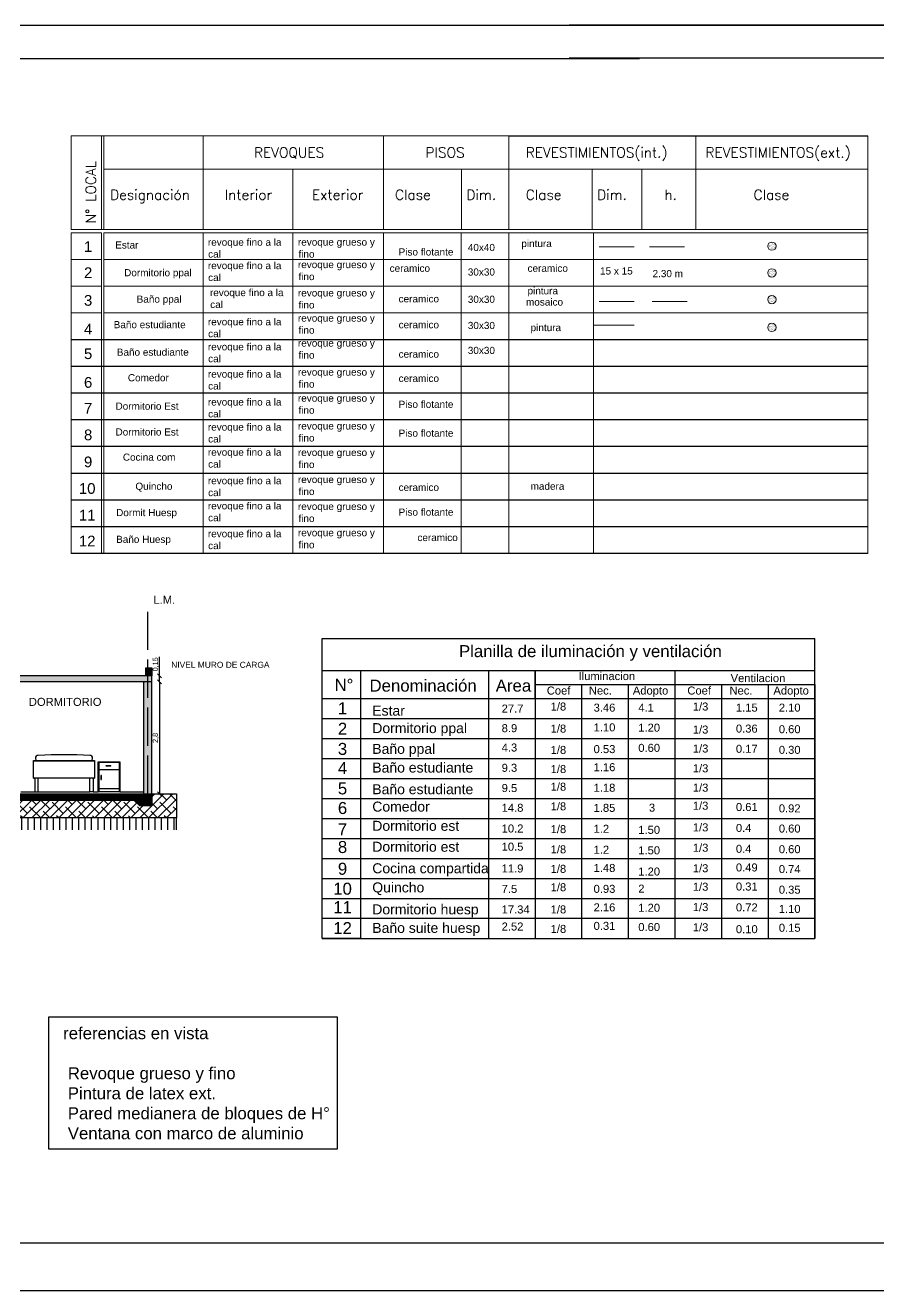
# Model space of a CAD drawing. Header units: millimetres. Extents: x 1356 to 2849, y 1307 to 1361.
# Drawn here: x 2519.8 to 2541.13, y 1326.13 to 1357.75 of the extents above; entities that cross this region are included whole.
import ezdxf

# ---------------------------------------------------------------- set-up
doc = ezdxf.new("R2010")
doc.units = ezdxf.units.MM
doc.linetypes.add('ACAD_ISO02W100', pattern=[15, 12, -3])
doc.linetypes.add('DASHDOT', pattern=[1, 0.5, -0.25, 0, -0.25])
doc.layers.add('cota', color=7, linetype='Continuous', lineweight=9)
doc.layers.add('Linea Fina', color=8, linetype='Continuous', lineweight=9)
doc.layers.add('Eje', color=7, linetype='DASHDOT')
doc.layers.add('texto', color=7, linetype='Continuous')
doc.styles.add('1en50', font='arial.ttf', dxfattribs={"height": 0.09})
doc.styles.add('ROMANS', font='romans.shx', dxfattribs={"width": 0.85})
doc.styles.get("Standard").update_dxf_attribs({"font": 'arial.ttf'})
doc.dimstyles.new('Joel', dxfattribs={"dimtxt": 0.13, "dimasz": 0.1, "dimexe": 1.25, "dimexo": 0.625, "dimgap": 0.0176, "dimtad": 1, "dimtxsty": 'Standard', "dimblk": 'OBLIQUE', "dimcen": 2.5, "dimse1": 1, "dimse2": 1, "dimclre": 256, "dimadec": 0, "dimazin": 0, "dimtfac": 1, "dimtmove": 0, "dimatfit": 3, "dimldrblk": 'OBLIQUE', "dimfxl": 1, "dimarcsym": 0})

# ---------------------------------------------------------------- blocks, each defined once
blk = doc.blocks.new('A$C65A87BA9')
at = {"linetype": 'ByBlock'}
for p, q in [((0, 0.2), (0, 0.46)), ((0, 0.46), (0.9, 0.46)), ((0.9, 0.45), (0, 0.45)), ((0.87, 0.495), (0.87, 0.497)), ((0.9, 0.46), (0.9, 0.45)), ((0.9, 0.45), (0.9, 0.2)), ((0.95, 0), (0.95, 0.44)), ((0.95, 0.44), (1.27, 0.44)), ((0.96, 0.43), (0.95, 0.44)), ((0.95, 0.44), (0.96, 0.43)), ((1.26, 0.43), (0.96, 0.43)), ((0.96, 0.43), (0.96, 0)), ((1.07, 0.38), (1.07, 0.39)), ((1.07, 0.39), (1.14, 0.39)), ((1.14, 0.38), (1.07, 0.38)), ((1.14, 0.38), (1.14, 0.39)), ((1.27, 0.44), (1.26, 0.43)), ((1.26, 0.43), (1.27, 0.44)), ((1.26, 0.43), (1.26, 0)), ((1.27, 0.44), (1.27, 0)), ((0.9, 0.2), (0, 0.2)), ((0, 0.2), (0.02, 0.2)), ((0.02, 0.2), (0.02, 0)), ((0.07, 0), (0.07, 0.2)), ((0.83, 0), (0.83, 0.2)), ((0.87, 0.2), (0.9, 0.2)), ((0.88, 0.2), (0.88, 0)), ((0.96, 0.33), (1.26, 0.33)), ((1, 0.24), (0.99, 0.24)), ((0.99, 0.24), (0.99, 0.18)), ((1, 0.18), (1, 0.24)), ((0.96, 0), (0.96, 0.05)), ((0.96, 0.05), (1.26, 0.05)), ((0.99, 0.18), (1, 0.18)), ((0.02, 0), (0.07, 0)), ((0.88, 0), (0.83, 0)), ((1.27, 0), (0.95, 0))]:
    blk.add_line(p, q, dxfattribs=at)
for centre, radius, start, end in [((0.08, 0.497), 0.05, 145.6581, 180), ((0.08, 0.5), 0.05, 180, 233.1301), ((0.07, 0.488), 0.0488, 89.934, 129.9363), ((0.45, -6.387), 6.934, 86.8593, 93.1407), ((0.83, 0.488), 0.0488, 50.0637, 90.066), ((0.82, 0.5), 0.05, 306.8699, 0), ((0.82, 0.497), 0.05, 0, 34.3419)]:
    blk.add_arc(centre, radius, start, end, dxfattribs=at)
blk = doc.blocks.new('_Oblique')
at = {"color": 0, "linetype": 'ByBlock', "lineweight": -2}
blk.add_line((-0.5, -0.5), (0.5, 0.5), dxfattribs=at)
blk = doc.blocks.new('*D56')
at = {"color": 0, "lineweight": -2, "transparency": 16777216}
blk.add_line((2523.154, 1341.343), (2523.154, 1338.545), dxfattribs=at)
at = {"layer": 'Defpoints', "color": 0, "transparency": 16777216}
for p in [(2522.958, 1341.343), (2522.958, 1338.545), (2523.154, 1338.545)]:
    blk.add_point(p, dxfattribs=at)
at = {"color": 0, "lineweight": -2, "transparency": 16777216, "xscale": 0.1, "yscale": 0.1, "zscale": 0.1}
for p, rotation in [((2523.154, 1341.343), 90), ((2523.154, 1338.545), 270)]:
    blk.add_blockref('_Oblique', p, dxfattribs=dict(at, rotation=rotation))
at = {"color": 0, "transparency": 16777216, "insert": (2523.059, 1339.944), "char_height": 0.13, "attachment_point": 5, "rotation": 90}
blk.add_mtext('2,8', dxfattribs=at)
blk = doc.blocks.new('*D57')
at = {"color": 0, "lineweight": -2, "transparency": 16777216}
for p, q in [((2523.154, 1341.495), (2523.154, 1341.969)), ((2523.154, 1341.343), (2523.154, 1341.495))]:
    blk.add_line(p, q, dxfattribs=at)
at = {"layer": 'Defpoints', "color": 0, "transparency": 16777216}
for p in [(2522.943, 1341.495), (2522.958, 1341.343), (2523.154, 1341.495)]:
    blk.add_point(p, dxfattribs=at)
at = {"color": 0, "lineweight": -2, "transparency": 16777216, "xscale": 0.1, "yscale": 0.1, "zscale": 0.1}
for p, rotation in [((2523.154, 1341.495), 90), ((2523.154, 1341.343), 270)]:
    blk.add_blockref('_Oblique', p, dxfattribs=dict(at, rotation=rotation))
at = {"color": 0, "transparency": 16777216, "insert": (2523.059, 1341.782), "char_height": 0.13, "attachment_point": 5, "rotation": 90}
blk.add_mtext('0,15', dxfattribs=at)

msp = doc.modelspace()

# ---------------------------------------------------------------- hatches: boundary and pattern name
h = msp.add_hatch(color=1)
h.dxf.hatch_style = 1
h.paths.add_polyline_path([(2522.80801, 1341.49538), (2522.95801, 1341.49538), (2522.95801, 1341.69538), (2522.80801, 1341.69538)])
h = msp.add_hatch(color=3)
h.dxf.hatch_style = 1
h.paths.add_polyline_path([(2503.30504, 1341.49538), (2503.30504, 1341.34538), (2508.54504, 1341.34538), (2522.95801, 1341.34538), (2522.95801, 1341.49538)])
h = msp.add_hatch(color=1)
h.dxf.hatch_style = 1
h.paths.add_polyline_path([(2522.75801, 1338.54538), (2522.95801, 1338.54538), (2522.95801, 1341.34538), (2522.75801, 1341.34538)])
at = {"true_color": 0xffffff}
h = msp.add_hatch(dxfattribs=at)
h.set_pattern_fill('ANSI38', scale=0.05)
h.set_pattern_definition([(45, (1.67189, -11.34026), (-0.1122532015, 0.1122532015), []), (135, (1.67189, -11.34026), (-0.3367596045, 0.1122532015), [0.396875, -0.238125])])
h.paths.add_polyline_path([(2503.30504, 1338.44538), (2502.80504, 1338.44538), (2502.80504, 1337.94538), (2503.30504, 1337.94538), (2505.04504, 1337.94538), (2523.5727, 1337.94538), (2523.5727, 1338.54538), (2522.95801, 1338.54538), (2522.95801, 1338.24538), (2522.65801, 1338.24538), (2522.52128, 1338.38212), (2519.31699, 1338.38212), (2517.55314, 1338.38212), (2517.45418, 1338.23212), (2517.16211, 1338.23212), (2517.06314, 1338.38212), (2512.72092, 1338.38212), (2512.62027, 1338.22957), (2512.3282, 1338.22957), (2512.22755, 1338.38212), (2507.33654, 1338.38212), (2505.48225, 1338.3821), (2503.74225, 1338.3821), (2503.60504, 1338.24538), (2503.30504, 1338.24538)])
h = msp.add_hatch(dxfattribs=at)
h.set_pattern_fill('JIS_WOOD', scale=0.01)
h.set_pattern_definition([(45, (1.671888, -11.340264), (-0.004999999992, 0.004999999992), [])])
h.paths.add_polyline_path([(2522.95801, 1338.24538), (2522.95801, 1338.54538), (2505.04504, 1338.54538), (2503.50504, 1338.54538), (2503.30504, 1338.54538), (2503.30504, 1338.24538), (2503.60504, 1338.24538), (2503.74225, 1338.3821), (2505.48225, 1338.3821), (2507.68584, 1338.3821), (2512.22755, 1338.38212), (2512.3282, 1338.22957), (2512.62027, 1338.22957), (2512.72092, 1338.38212), (2517.06314, 1338.38212), (2517.16211, 1338.23212), (2517.45418, 1338.23212), (2517.55314, 1338.38212), (2519.45113, 1338.38212), (2522.52128, 1338.38212), (2522.65801, 1338.24538)])
h = msp.add_hatch()
h.set_pattern_fill('ANSI31', color=256, scale=0.05, angle=45, style=0)
h.set_pattern_definition([(90, (-5.52657, -11.34026), (-0.15875, 0), [])])
h.paths.add_polyline_path([(2505.04504, 1337.94538), (2503.30504, 1337.94538), (2502.80504, 1337.94538), (2502.80504, 1337.64538), (2504.44504, 1337.64538), (2523.5727, 1337.64538), (2523.5727, 1337.94538)])

# ---------------------------------------------------------------- linework, layer by layer
at = {"linetype": 'Continuous', "ltscale": 0.02}
for p, q in [((2462.94792, 1357.7507), (2535.15284, 1357.7507)), ((2585.5182, 1357.7507), (2533.39106, 1357.7507)), ((2535.15284, 1357.7507), (2538.0053, 1357.7507)), ((2538.0053, 1357.7507), (2552.9915, 1357.7507))]:
    msp.add_line(p, q, dxfattribs=at)
for p, q in [((2468.0766, 1356.91322), (2535.15284, 1356.92421)), ((2575.5909, 1356.92976), (2533.3909, 1356.92976)), ((2531.88468, 1354.98754), (2540.85967, 1354.98754)), ((2540.85967, 1349.89443), (2520.9477, 1349.89443)), ((2540.85967, 1349.22648), (2520.9477, 1349.22648)), ((2540.85967, 1348.55853), (2520.9477, 1348.55853)), ((2540.85967, 1347.89058), (2520.9477, 1347.89058)), ((2540.85967, 1347.22263), (2520.9477, 1347.22263)), ((2540.85967, 1346.55468), (2520.9477, 1346.55468)), ((2540.85967, 1345.88673), (2520.9477, 1345.88673)), ((2540.85967, 1345.21878), (2520.9477, 1345.21878)), ((2540.85967, 1344.55083), (2520.9477, 1344.55083)), ((2527.21646, 1341.4311), (2527.21646, 1342.4311)), ((2527.21646, 1342.4311), (2539.53213, 1342.4311)), ((2539.53213, 1334.9311), (2539.53213, 1342.4311)), ((2522.80801, 1341.49538), (2522.80801, 1341.69538)), ((2522.80801, 1341.69538), (2522.95801, 1341.69538)), ((2522.80801, 1341.69538), (2522.95801, 1341.69538)), ((2522.95801, 1341.69538), (2522.95801, 1341.49538)), ((2522.95801, 1341.49538), (2503.30504, 1341.49538)), ((2522.95801, 1341.34538), (2505.04504, 1341.34538)), ((2522.75801, 1338.54538), (2522.75801, 1341.34538)), ((2522.95801, 1341.34538), (2522.95801, 1341.49538)), ((2522.95801, 1338.54538), (2522.95801, 1341.34538)), ((2531.3795, 1341.6311), (2531.3795, 1334.9311)), ((2532.5388, 1341.6311), (2532.5388, 1334.9311)), ((2532.5388, 1340.9311), (2532.5388, 1341.6311)), ((2536.03529, 1341.6311), (2536.03529, 1334.9311)), ((2532.5388, 1341.2811), (2533.70407, 1341.2811)), ((2533.70407, 1341.2811), (2536.03529, 1341.2811)), ((2533.70407, 1341.2811), (2533.70407, 1334.9311)), ((2534.86968, 1341.2811), (2534.86968, 1334.9311)), ((2536.03529, 1341.2811), (2539.53213, 1341.2811)), ((2537.2009, 1341.2811), (2537.2009, 1334.9311)), ((2538.36652, 1341.2811), (2538.36652, 1334.9311)), ((2539.53213, 1341.2811), (2539.53213, 1334.9311)), ((2527.21646, 1340.9311), (2539.53213, 1340.9311)), ((2527.21646, 1340.4311), (2539.53213, 1340.4311)), ((2527.21646, 1339.9311), (2539.53213, 1339.9311)), ((2527.21646, 1339.4311), (2539.53213, 1339.4311)), ((2527.21646, 1338.9311), (2539.53213, 1338.9311)), ((2505.04504, 1338.54538), (2522.9727, 1338.54538)), ((2519.68504, 1338.59517), (2520.03486, 1338.59517)), ((2520.11982, 1338.59517), (2521.4112, 1338.59517)), ((2521.49616, 1338.59517), (2521.6151, 1338.59517)), ((2522.15884, 1338.59517), (2522.75801, 1338.59517)), ((2522.75801, 1338.54538), (2522.95801, 1338.54538)), ((2522.95801, 1338.54538), (2522.95801, 1338.24538)), ((2522.9727, 1338.54538), (2523.5727, 1338.54538)), ((2523.5727, 1338.54538), (2523.5727, 1337.94538)), ((2522.52128, 1338.38212), (2519.31699, 1338.38212)), ((2522.65801, 1338.24538), (2522.52128, 1338.38212)), ((2522.95801, 1338.24538), (2522.65801, 1338.24538)), ((2527.21646, 1338.4311), (2539.53213, 1338.4311)), ((2523.5727, 1337.94538), (2505.04504, 1337.94538)), ((2523.5727, 1337.64538), (2523.5727, 1337.94538)), ((2527.21646, 1337.9311), (2539.53213, 1337.9311)), ((2527.21646, 1337.4311), (2539.53213, 1337.4311)), ((2527.21646, 1336.9311), (2539.53213, 1336.9311)), ((2527.21646, 1336.4311), (2539.53213, 1336.4311)), ((2527.21646, 1335.9311), (2539.53213, 1335.9311)), ((2527.21646, 1334.9311), (2539.53213, 1334.9311)), ((2468.07409, 1327.32459), (2535.15284, 1327.32459)), ((2518.40486, 1327.32459), (2584.7182, 1327.32459)), ((2585.5182, 1326.1307), (2518.40486, 1326.1307))]:
    msp.add_line(p, q)
at = {"lineweight": 0}
for p, q in [((2520.9477, 1354.98754), (2520.9477, 1352.64972)), ((2520.9477, 1354.98754), (2531.88468, 1354.98754)), ((2521.69914, 1354.98754), (2521.69914, 1352.64972)), ((2521.76277, 1354.98754), (2521.76277, 1352.64972)), ((2524.24501, 1354.98754), (2524.24501, 1352.64972)), ((2528.75367, 1354.98754), (2528.75367, 1352.64972)), ((2531.88468, 1354.98754), (2531.88468, 1352.64972)), ((2531.88468, 1354.98754), (2531.88468, 1354.1526)), ((2536.55582, 1354.98754), (2536.55582, 1352.64972)), ((2540.85967, 1354.98754), (2540.85967, 1344.55083)), ((2521.76277, 1354.1526), (2531.88468, 1354.1526)), ((2526.48794, 1354.1526), (2526.48794, 1352.64972)), ((2530.70132, 1354.1526), (2530.70132, 1352.64972)), ((2531.88468, 1354.1526), (2540.85967, 1354.1526)), ((2531.88468, 1354.1526), (2531.88468, 1352.64972)), ((2533.96458, 1354.1526), (2533.96458, 1352.64972)), ((2535.20638, 1354.1526), (2535.20638, 1352.64972)), ((2520.9477, 1352.64972), (2521.69914, 1352.64972)), ((2520.9477, 1352.56622), (2520.9477, 1349.89443)), ((2520.9477, 1352.56622), (2521.69914, 1352.56622)), ((2531.88468, 1352.64972), (2521.69914, 1352.64972)), ((2521.69914, 1352.56622), (2521.69914, 1349.89443)), ((2521.76277, 1352.56622), (2521.76277, 1349.89443)), ((2521.76277, 1352.56622), (2531.88468, 1352.56622)), ((2524.24501, 1352.56622), (2524.24501, 1349.89443)), ((2526.48173, 1352.56622), (2526.48173, 1349.89443)), ((2528.75367, 1352.56622), (2528.75367, 1349.89443)), ((2530.69568, 1352.56622), (2530.69568, 1349.89443)), ((2531.88468, 1352.64972), (2540.85967, 1352.64972)), ((2531.88468, 1352.56622), (2531.88468, 1349.28145)), ((2531.88468, 1352.56622), (2531.88468, 1349.28145)), ((2531.88468, 1352.56622), (2540.85967, 1352.56622)), ((2533.99662, 1352.56622), (2533.99662, 1344.55083)), ((2534.14531, 1352.21607), (2535.016, 1352.21607)), ((2535.40167, 1352.21607), (2536.27236, 1352.21607)), ((2538.37809, 1352.29121), (2538.37809, 1352.29121)), ((2538.38418, 1352.16962), (2538.38418, 1352.16962)), ((2538.39041, 1352.21986), (2538.39041, 1352.21986)), ((2538.39191, 1352.25554), (2538.39191, 1352.25554)), ((2538.39573, 1352.29655), (2538.39573, 1352.29655)), ((2538.39774, 1352.23505), (2538.39774, 1352.23505)), ((2538.3978, 1352.25015), (2538.3978, 1352.25015)), ((2538.3981, 1352.25409), (2538.3981, 1352.25409)), ((2538.39975, 1352.17356), (2538.39975, 1352.17356)), ((2538.40387, 1352.21129), (2538.40387, 1352.21129)), ((2538.41471, 1352.25628), (2538.41471, 1352.25628)), ((2538.41619, 1352.13994), (2538.41619, 1352.13994)), ((2538.42556, 1352.22471), (2538.42556, 1352.22471)), ((2538.42655, 1352.26034), (2538.42655, 1352.26034)), ((2538.42753, 1352.17533), (2538.42753, 1352.17533)), ((2538.43688, 1352.32812), (2538.43688, 1352.32812)), ((2538.43889, 1352.26663), (2538.43889, 1352.26663)), ((2538.44066, 1352.25969), (2538.44066, 1352.25969)), ((2538.4409, 1352.20513), (2538.4409, 1352.20513)), ((2538.44291, 1352.14363), (2538.44291, 1352.14363)), ((2538.44414, 1352.17752), (2538.44414, 1352.17752)), ((2538.45232, 1352.18042), (2538.45232, 1352.18042)), ((2538.45609, 1352.31266), (2538.45609, 1352.31266)), ((2538.45733, 1352.1956), (2538.45733, 1352.1956)), ((2538.46321, 1352.19021), (2538.46321, 1352.19021)), ((2538.46403, 1352.29997), (2538.46403, 1352.29997)), ((2538.47009, 1352.18093), (2538.47009, 1352.18093)), ((2538.47737, 1352.29616), (2538.47737, 1352.29616)), ((2538.47749, 1352.29139), (2538.47749, 1352.29139)), ((2538.47938, 1352.23466), (2538.47938, 1352.23466)), ((2538.48139, 1352.17317), (2538.48139, 1352.17317)), ((2538.48401, 1352.2654), (2538.48401, 1352.2654)), ((2538.48786, 1352.28355), (2538.48786, 1352.28355)), ((2538.4898, 1352.22004), (2538.4898, 1352.22004)), ((2538.49098, 1352.16476), (2538.49098, 1352.16476)), ((2538.49374, 1352.27816), (2538.49374, 1352.27816)), ((2538.50062, 1352.26759), (2538.50062, 1352.26759)), ((2538.50326, 1352.21147), (2538.50326, 1352.21147)), ((2538.51344, 1352.18664), (2538.51344, 1352.18664)), ((2538.52151, 1352.25272), (2538.52151, 1352.25272)), ((2538.52243, 1352.26769), (2538.52243, 1352.26769)), ((2538.52444, 1352.2062), (2538.52444, 1352.2062)), ((2538.52594, 1352.26052), (2538.52594, 1352.26052)), ((2538.52657, 1352.271), (2538.52657, 1352.271)), ((2538.53005, 1352.18883), (2538.53005, 1352.18883)), ((2538.55327, 1352.22361), (2538.55327, 1352.22361)), ((2538.55916, 1352.21822), (2538.55916, 1352.21822)), ((2520.9477, 1351.89827), (2521.69914, 1351.89827)), ((2520.9477, 1351.89827), (2520.9477, 1349.89443)), ((2521.69914, 1351.89827), (2521.69914, 1349.89443)), ((2521.76277, 1351.89827), (2521.76277, 1349.89443)), ((2531.88468, 1351.89827), (2521.76277, 1351.89827)), ((2524.24501, 1351.89827), (2524.24501, 1344.55083)), ((2526.48173, 1351.89827), (2526.48173, 1349.89443)), ((2528.75367, 1351.89827), (2528.75367, 1349.89443)), ((2530.69568, 1351.89827), (2530.69568, 1349.89443)), ((2531.88468, 1351.89827), (2531.88468, 1349.28145)), ((2531.88468, 1351.89827), (2540.85967, 1351.89827)), ((2538.37809, 1351.62326), (2538.37809, 1351.62326)), ((2538.38418, 1351.50167), (2538.38418, 1351.50167)), ((2538.39041, 1351.55191), (2538.39041, 1351.55191)), ((2538.39191, 1351.58759), (2538.39191, 1351.58759)), ((2538.39573, 1351.6286), (2538.39573, 1351.6286)), ((2538.39774, 1351.56711), (2538.39774, 1351.56711)), ((2538.3978, 1351.5822), (2538.3978, 1351.5822)), ((2538.3981, 1351.58614), (2538.3981, 1351.58614)), ((2538.39975, 1351.50561), (2538.39975, 1351.50561)), ((2538.40387, 1351.54334), (2538.40387, 1351.54334)), ((2538.41471, 1351.58833), (2538.41471, 1351.58833)), ((2538.41619, 1351.47199), (2538.41619, 1351.47199)), ((2538.42556, 1351.55676), (2538.42556, 1351.55676)), ((2538.42655, 1351.59239), (2538.42655, 1351.59239)), ((2538.42753, 1351.50738), (2538.42753, 1351.50738)), ((2538.43688, 1351.66017), (2538.43688, 1351.66017)), ((2538.43889, 1351.59868), (2538.43889, 1351.59868)), ((2538.44066, 1351.59175), (2538.44066, 1351.59175)), ((2538.4409, 1351.53718), (2538.4409, 1351.53718)), ((2538.44291, 1351.47568), (2538.44291, 1351.47568)), ((2538.44414, 1351.50957), (2538.44414, 1351.50957)), ((2538.45232, 1351.51247), (2538.45232, 1351.51247)), ((2538.45609, 1351.64471), (2538.45609, 1351.64471)), ((2538.45733, 1351.52765), (2538.45733, 1351.52765)), ((2538.46321, 1351.52226), (2538.46321, 1351.52226)), ((2538.46403, 1351.63202), (2538.46403, 1351.63202)), ((2538.47009, 1351.51298), (2538.47009, 1351.51298)), ((2538.47737, 1351.62821), (2538.47737, 1351.62821)), ((2538.47749, 1351.62344), (2538.47749, 1351.62344)), ((2538.47938, 1351.56671), (2538.47938, 1351.56671)), ((2538.48139, 1351.50522), (2538.48139, 1351.50522)), ((2538.48401, 1351.59745), (2538.48401, 1351.59745)), ((2538.48786, 1351.6156), (2538.48786, 1351.6156)), ((2538.4898, 1351.55209), (2538.4898, 1351.55209)), ((2538.49098, 1351.49681), (2538.49098, 1351.49681)), ((2538.49374, 1351.61021), (2538.49374, 1351.61021)), ((2538.50062, 1351.59964), (2538.50062, 1351.59964)), ((2538.50326, 1351.54352), (2538.50326, 1351.54352)), ((2538.51344, 1351.51869), (2538.51344, 1351.51869)), ((2538.52151, 1351.58477), (2538.52151, 1351.58477)), ((2538.52243, 1351.59974), (2538.52243, 1351.59974)), ((2538.52444, 1351.53825), (2538.52444, 1351.53825)), ((2538.52594, 1351.59257), (2538.52594, 1351.59257)), ((2538.52657, 1351.60306), (2538.52657, 1351.60306)), ((2538.53005, 1351.52088), (2538.53005, 1351.52088)), ((2538.55327, 1351.55566), (2538.55327, 1351.55566)), ((2538.55916, 1351.55027), (2538.55916, 1351.55027)), ((2520.9477, 1351.23032), (2521.69914, 1351.23032)), ((2520.9477, 1351.23032), (2520.9477, 1344.55083)), ((2521.69914, 1351.2466), (2521.69914, 1344.55083)), ((2521.76277, 1351.23032), (2521.76277, 1344.55083)), ((2531.88468, 1351.23032), (2521.76277, 1351.23032)), ((2526.48173, 1351.23032), (2526.48173, 1344.55083)), ((2528.75367, 1351.23032), (2528.75367, 1344.55083)), ((2530.69568, 1351.23032), (2530.69568, 1344.55083)), ((2531.88468, 1351.23032), (2531.88468, 1344.55083)), ((2531.88468, 1351.23032), (2540.85967, 1351.23032)), ((2534.14531, 1350.84751), (2535.016, 1350.84751)), ((2535.46728, 1350.84751), (2536.33797, 1350.84751)), ((2538.37809, 1350.95531), (2538.37809, 1350.95531)), ((2538.38418, 1350.83372), (2538.38418, 1350.83372)), ((2538.39041, 1350.88397), (2538.39041, 1350.88397)), ((2538.39191, 1350.91964), (2538.39191, 1350.91964)), ((2538.39573, 1350.96065), (2538.39573, 1350.96065)), ((2538.39774, 1350.89916), (2538.39774, 1350.89916)), ((2538.3978, 1350.91425), (2538.3978, 1350.91425)), ((2538.3981, 1350.91819), (2538.3981, 1350.91819)), ((2538.39975, 1350.83766), (2538.39975, 1350.83766)), ((2538.40387, 1350.87539), (2538.40387, 1350.87539)), ((2538.41471, 1350.92038), (2538.41471, 1350.92038)), ((2538.42556, 1350.88881), (2538.42556, 1350.88881)), ((2538.42655, 1350.92445), (2538.42655, 1350.92445)), ((2538.42753, 1350.83943), (2538.42753, 1350.83943)), ((2538.43688, 1350.99223), (2538.43688, 1350.99223)), ((2538.43889, 1350.93073), (2538.43889, 1350.93073)), ((2538.44066, 1350.9238), (2538.44066, 1350.9238)), ((2538.4409, 1350.86923), (2538.4409, 1350.86923)), ((2538.44291, 1350.80773), (2538.44291, 1350.80773)), ((2538.44414, 1350.84162), (2538.44414, 1350.84162)), ((2538.45232, 1350.84452), (2538.45232, 1350.84452)), ((2538.45609, 1350.97676), (2538.45609, 1350.97676)), ((2538.45733, 1350.8597), (2538.45733, 1350.8597)), ((2538.46321, 1350.85431), (2538.46321, 1350.85431)), ((2538.46403, 1350.96407), (2538.46403, 1350.96407)), ((2538.47009, 1350.84503), (2538.47009, 1350.84503)), ((2538.47737, 1350.96026), (2538.47737, 1350.96026)), ((2538.47749, 1350.95549), (2538.47749, 1350.95549)), ((2538.47938, 1350.89876), (2538.47938, 1350.89876)), ((2538.48139, 1350.83727), (2538.48139, 1350.83727)), ((2538.48401, 1350.9295), (2538.48401, 1350.9295)), ((2538.48786, 1350.94765), (2538.48786, 1350.94765)), ((2538.4898, 1350.88415), (2538.4898, 1350.88415)), ((2538.49098, 1350.82886), (2538.49098, 1350.82886)), ((2538.49374, 1350.94226), (2538.49374, 1350.94226)), ((2538.50062, 1350.93169), (2538.50062, 1350.93169)), ((2538.50326, 1350.87557), (2538.50326, 1350.87557)), ((2538.51344, 1350.85074), (2538.51344, 1350.85074)), ((2538.52151, 1350.91682), (2538.52151, 1350.91682)), ((2538.52243, 1350.93179), (2538.52243, 1350.93179)), ((2538.52444, 1350.8703), (2538.52444, 1350.8703)), ((2538.52594, 1350.92463), (2538.52594, 1350.92463)), ((2538.52657, 1350.93511), (2538.52657, 1350.93511)), ((2538.53005, 1350.85293), (2538.53005, 1350.85293)), ((2538.55327, 1350.88771), (2538.55327, 1350.88771)), ((2538.55916, 1350.88232), (2538.55916, 1350.88232)), ((2520.9477, 1350.56238), (2521.69914, 1350.56238)), ((2521.76277, 1350.56238), (2531.88468, 1350.56238)), ((2531.88468, 1350.56238), (2540.85967, 1350.56238)), ((2538.41619, 1350.80404), (2538.41619, 1350.80404)), ((2533.99662, 1350.25687), (2535.016, 1350.25687)), ((2538.37809, 1350.25979), (2538.37809, 1350.25979)), ((2538.39041, 1350.18844), (2538.39041, 1350.18844)), ((2538.39191, 1350.22412), (2538.39191, 1350.22412)), ((2538.39573, 1350.26513), (2538.39573, 1350.26513)), ((2538.39774, 1350.20363), (2538.39774, 1350.20363)), ((2538.3978, 1350.21873), (2538.3978, 1350.21873)), ((2538.3981, 1350.22267), (2538.3981, 1350.22267)), ((2538.40387, 1350.17987), (2538.40387, 1350.17987)), ((2538.41471, 1350.22486), (2538.41471, 1350.22486)), ((2538.42556, 1350.19328), (2538.42556, 1350.19328)), ((2538.42655, 1350.22892), (2538.42655, 1350.22892)), ((2538.43688, 1350.2967), (2538.43688, 1350.2967)), ((2538.43889, 1350.2352), (2538.43889, 1350.2352)), ((2538.44066, 1350.22827), (2538.44066, 1350.22827)), ((2538.45609, 1350.28124), (2538.45609, 1350.28124)), ((2538.46403, 1350.26854), (2538.46403, 1350.26854)), ((2538.47737, 1350.26474), (2538.47737, 1350.26474)), ((2538.47749, 1350.25997), (2538.47749, 1350.25997)), ((2538.47938, 1350.20324), (2538.47938, 1350.20324)), ((2538.48401, 1350.23398), (2538.48401, 1350.23398)), ((2538.48786, 1350.25213), (2538.48786, 1350.25213)), ((2538.4898, 1350.18862), (2538.4898, 1350.18862)), ((2538.49374, 1350.24674), (2538.49374, 1350.24674)), ((2538.50062, 1350.23617), (2538.50062, 1350.23617)), ((2538.50326, 1350.18005), (2538.50326, 1350.18005)), ((2538.52151, 1350.2213), (2538.52151, 1350.2213)), ((2538.52243, 1350.23627), (2538.52243, 1350.23627)), ((2538.52444, 1350.17477), (2538.52444, 1350.17477)), ((2538.52594, 1350.2291), (2538.52594, 1350.2291)), ((2538.52657, 1350.23958), (2538.52657, 1350.23958)), ((2538.55327, 1350.19219), (2538.55327, 1350.19219)), ((2538.55916, 1350.1868), (2538.55916, 1350.1868)), ((2520.9477, 1349.89443), (2521.69914, 1349.89443)), ((2520.9477, 1349.89443), (2521.69914, 1349.89443)), ((2520.9477, 1349.89443), (2521.69914, 1349.89443)), ((2520.9477, 1349.89443), (2521.69914, 1349.89443)), ((2521.76277, 1349.89443), (2533.96458, 1349.89443)), ((2521.76277, 1349.89443), (2533.96458, 1349.89443)), ((2538.38418, 1350.1382), (2538.38418, 1350.1382)), ((2538.39975, 1350.14213), (2538.39975, 1350.14213)), ((2538.41619, 1350.10852), (2538.41619, 1350.10852)), ((2538.42753, 1350.14391), (2538.42753, 1350.14391)), ((2538.4409, 1350.17371), (2538.4409, 1350.17371)), ((2538.44291, 1350.11221), (2538.44291, 1350.11221)), ((2538.44414, 1350.14609), (2538.44414, 1350.14609)), ((2538.45232, 1350.149), (2538.45232, 1350.149)), ((2538.45733, 1350.16417), (2538.45733, 1350.16417)), ((2538.46321, 1350.15878), (2538.46321, 1350.15878)), ((2538.47009, 1350.14951), (2538.47009, 1350.14951)), ((2538.48139, 1350.14174), (2538.48139, 1350.14174)), ((2538.49098, 1350.13334), (2538.49098, 1350.13334)), ((2538.51344, 1350.15522), (2538.51344, 1350.15522)), ((2538.53005, 1350.1574), (2538.53005, 1350.1574))]:
    msp.add_line(p, q, dxfattribs=at)
at = {"linetype": 'ACAD_ISO02W100', "ltscale": 0.08}
msp.add_line((2522.85801, 1338.54538), (2522.85801, 1343.09539), dxfattribs=at)
msp.add_lwpolyline([(2539.53213, 1335.4311), (2527.21646, 1335.4311), (2527.21646, 1341.6311), (2539.53213, 1341.6311)])
for points in [[(2527.21646, 1341.6311), (2528.17545, 1341.6311), (2528.17545, 1334.9311), (2527.21646, 1334.9311)], [(2520.38449, 1332.97097), (2527.59066, 1332.97097), (2527.59066, 1329.6712), (2520.38449, 1329.6712)]]:
    msp.add_lwpolyline(points, close=True)
at = {"lineweight": 0}
for centre in [(2538.4606, 1352.23231), (2538.4606, 1351.56436), (2538.4606, 1350.89641), (2538.4606, 1350.20089)]:
    msp.add_circle(centre, 0.10329, dxfattribs=at)

# ---------------------------------------------------------------- block references
at = {"xscale": 1.699188590006132, "yscale": 1.699188590006132, "zscale": 1.699188590006132}
msp.add_blockref('A$C65A87BA9', (2520.00087, 1338.59517), dxfattribs=at)

# ---------------------------------------------------------------- texts
at = {"lineweight": 0, "style": 'ROMANS'}
for s, height, p in [('REVOQUES', 0.251309, (2525.513, 1354.44675)), ('PISOS', 0.251309, (2529.79956, 1354.44675)), ('REVESTIMIENTOS(int.)', 0.2513092, (2532.30736, 1354.44675)), ('REVESTIMIENTOS(ext.)', 0.2513092, (2536.80109, 1354.44675)), ('Designación', 0.2513092, (2521.91798, 1353.39042)), ('Interior', 0.251309, (2524.78295, 1353.39042)), ('Exterior', 0.251309, (2526.96281, 1353.39042)), ('Dim.', 0.251309, (2530.82429, 1353.39042)), ('Dim.', 0.251309, (2534.09169, 1353.39042)), ('Clase', 0.251309, (2529.03888, 1353.39042)), ('Clase', 0.251309, (2532.30627, 1353.39042)), ('h.', 0.251309, (2535.7733, 1353.39042)), ('Clase', 0.251309, (2538.00255, 1353.39042))]:
    msp.add_text(s, height=height, dxfattribs=at).set_placement(p)
msp.add_text('N° LOCAL', height=0.251309, rotation=90, dxfattribs=at).set_placement((2521.56084, 1352.80028))
at = {"lineweight": 0}
for s, height, p in [('revoque fino a la', 0.1781501, (2524.361, 1352.2421)), ('pintura', 0.17815, (2532.19674, 1352.20955)), ('Estar', 0.17815, (2522.0443, 1352.17274)), ('cal', 0.17815, (2524.36745, 1351.94518)), ('revoque grueso y', 0.1781501, (2526.61212, 1352.24514)), ('fino', 0.17815, (2526.62597, 1351.94518)), ('Piso flotante', 0.1781501, (2529.12917, 1351.99888)), ('40x40', 0.17815, (2530.85884, 1352.11058)), ('revoque fino a la', 0.1781501, (2524.361, 1351.65754)), ('revoque grueso y', 0.1781501, (2526.61212, 1351.68307)), ('ceramico ', 0.17815, (2528.90516, 1351.59029)), ('ceramico', 0.17815, (2532.35198, 1351.59029)), ('Dormitorio ppal', 0.1781501, (2522.26856, 1351.48014)), ('cal', 0.17815, (2524.36745, 1351.36063)), ('fino', 0.17815, (2526.62597, 1351.38311)), ('30x30', 0.17815, (2530.85884, 1351.49719)), ('15 x 15 ', 0.17815, (2534.16474, 1351.52342)), ('2.30 m', 0.17815, (2535.47658, 1351.45697)), ('revoque fino a la', 0.1781501, (2524.41274, 1350.98306)), ('pintura ', 0.17815, (2532.35198, 1351.028)), ('Baño ppal', 0.17815, (2522.58132, 1350.81938)), ('cal', 0.17815, (2524.41918, 1350.68614)), ('revoque grueso y', 0.1781501, (2526.61212, 1350.97486)), ('fino', 0.17815, (2526.62597, 1350.6749)), ('ceramico', 0.17815, (2529.12917, 1350.82682)), ('30x30', 0.17815, (2530.85884, 1350.81549)), ('mosaico', 0.17815, (2532.31328, 1350.7475)), ('Baño estudiante', 0.1781501, (2522.00695, 1350.18179)), ('revoque fino a la', 0.1781501, (2524.361, 1350.25237)), ('revoque grueso y', 0.1781501, (2526.61212, 1350.34534)), ('fino', 0.17815, (2526.62597, 1350.04538)), ('ceramico', 0.17815, (2529.12917, 1350.17976)), ('30x30', 0.17815, (2530.85884, 1350.16183)), ('pintura', 0.17815, (2532.42876, 1350.10834)), ('cal', 0.17815, (2524.36745, 1349.95545)), ('revoque grueso y', 0.1781501, (2526.61212, 1349.72166)), ('Baño estudiante', 0.1781501, (2522.08451, 1349.49425)), ('revoque fino a la', 0.1781501, (2524.361, 1349.62869)), ('fino', 0.17815, (2526.62597, 1349.42171)), ('ceramico', 0.17815, (2529.12917, 1349.44546)), ('30x30', 0.17815, (2530.85884, 1349.53815)), ('cal', 0.17815, (2524.36745, 1349.33178)), ('    Comedor', 0.1781501, (2522.08451, 1348.85513)), ('revoque fino a la', 0.1781501, (2524.361, 1348.94697)), ('revoque grueso y', 0.1781501, (2526.61212, 1348.99619)), ('ceramico', 0.17815, (2529.12917, 1348.83828)), ('cal', 0.17815, (2524.36745, 1348.65006)), ('fino', 0.17815, (2526.62597, 1348.69624)), ('Dormitorio Est', 0.1781501, (2522.05238, 1348.14525)), ('revoque fino a la', 0.1781501, (2524.361, 1348.24908)), ('revoque grueso y', 0.1781501, (2526.61212, 1348.3446)), ('Piso flotante', 0.1781501, (2529.12917, 1348.19153)), ('cal', 0.17815, (2524.36745, 1347.95216)), ('fino', 0.17815, (2526.62597, 1348.04464)), ('Dormitorio Est', 0.1781501, (2522.05238, 1347.5002)), ('revoque fino a la', 0.1781501, (2524.361, 1347.62329)), ('revoque grueso y', 0.1781501, (2526.61212, 1347.65047)), ('Piso flotante', 0.1781501, (2529.12917, 1347.47079)), ('cal', 0.17815, (2524.36745, 1347.32637)), ('fino', 0.17815, (2526.62597, 1347.35051)), ('   Cocina com', 0.1781501, (2522.02863, 1346.87075)), ('revoque fino a la', 0.1781501, (2524.361, 1346.99436)), ('revoque grueso y', 0.1781501, (2526.61212, 1346.98737)), ('cal', 0.17815, (2524.36745, 1346.69745)), ('fino', 0.17815, (2526.62597, 1346.68742)), ('revoque fino a la', 0.1781501, (2524.361, 1346.28253)), ('revoque grueso y', 0.1781501, (2526.61212, 1346.31222)), ('cal', 0.17815, (2524.36745, 1345.98561)), ('fino', 0.17815, (2526.62597, 1346.01226)), ('ceramico', 0.17815, (2529.12917, 1346.11525)), ('madera', 0.17815, (2532.42876, 1346.14396)), ('revoque fino a la', 0.1781501, (2524.361, 1345.65361)), ('revoque grueso y', 0.1781501, (2526.61212, 1345.63928)), ('cal', 0.17815, (2524.36745, 1345.35669)), ('fino', 0.17815, (2526.62597, 1345.33932)), ('Piso flotante', 0.1781501, (2529.12917, 1345.49736)), ('revoque fino a la', 0.1781501, (2524.361, 1344.95742)), ('revoque grueso y', 0.1781501, (2526.61212, 1344.9822)), ('cal', 0.17815, (2524.36745, 1344.6605)), ('fino', 0.17815, (2526.62597, 1344.68225)), ('ceramico ', 0.17815, (2529.59892, 1344.86212))]:
    msp.add_text(s, height=height, dxfattribs=at).set_placement(p)
at = {"attachment_point": 1}
for s, width, gutter_width, insert, char_height in [('Quincho', 1.8024242, 11.13438, (2522.5494, 1346.32141), 0.17815), ('Dormit Huesp', 1.8024242, 11.13438, (2522.06746, 1345.66358), 0.1781501), ('Baño Huesp', 1.8024242, 11.13438, (2522.06746, 1344.99506), 0.17815), ('                     Planilla de iluminación y ventilación', 9.1568617, 12.5, (2528.19345, 1342.2618), 0.3), (' N°', 0.6513127, 12.5, (2527.41131, 1341.42024), 0.3), ('Denominación', 3.2700737, 12.5, (2528.402, 1341.40078), 0.3), ('Area', 3.2700737, 12.5, (2531.55744, 1341.40078), 0.3), ('Iluminacion', 3.4254343, 12.5, (2533.62815, 1341.58894), 0.2), ('Ventilacion', 3.4254343, 12.5, (2537.42864, 1341.53853), 0.2), ('Coef', 1.9228375, 12.5, (2532.83289, 1341.22743), 0.2), ('Nec.', 1.9228375, 12.5, (2533.88555, 1341.22743), 0.2), ('Adopto', 1.9228375, 12.5, (2534.98441, 1341.22743), 0.2), ('Coef', 1.9228375, 12.5, (2536.34669, 1341.22743), 0.2), ('Nec.', 1.9228375, 12.5, (2537.39935, 1341.22743), 0.2), ('Adopto', 1.9228375, 12.5, (2538.49821, 1341.22743), 0.2), ('1', 1.1866166, 12.5, (2527.6103, 1340.83517), 0.3), ('Estar', 4.5202516, 12.5, (2528.47091, 1340.74969), 0.25), ('27.7', 3.1063582, 12.5, (2531.70483, 1340.77668), 0.2), ('1/8', 1.8081369, 12.5, (2532.92952, 1340.82801), 0.2), ('3.46', 1.3967951, 12.5, (2534.00313, 1340.80072), 0.2), ('4.1', 1.3967951, 12.5, (2535.12036, 1340.80072), 0.2), ('\\A1;1/3', 1.8081369, 12.5, (2536.48327, 1340.82801), 0.2), ('1.15', 1.3967951, 12.5, (2537.56057, 1340.80072), 0.2), ('2.10', 1.3967951, 12.5, (2538.63307, 1340.80072), 0.2), ('2', 1.1866166, 12.5, (2527.6103, 1340.32298), 0.3), ('Dormitorio ppal', 4.5202516, 12.5, (2528.47091, 1340.31356), 0.25), ('8.9', 3.1063582, 12.5, (2531.70483, 1340.28742), 0.2), ('1/8', 1.8081369, 12.5, (2532.92952, 1340.27674), 0.2), ('1.10', 1.3967951, 12.5, (2534.00313, 1340.30719), 0.2), ('1.20', 1.3967951, 12.5, (2535.12036, 1340.29941), 0.2), ('\\A1;1/3', 1.8081369, 12.5, (2536.48327, 1340.25207), 0.2), ('0.36', 1.3967951, 12.5, (2537.56057, 1340.27679), 0.2), ('0.60', 1.3967951, 12.5, (2538.63307, 1340.26095), 0.2), ('3', 1.1866166, 12.5, (2527.6103, 1339.81917), 0.3), ('Baño ppal', 4.5202516, 12.5, (2528.47091, 1339.79574), 0.25), ('4.3', 3.1063582, 12.5, (2531.70483, 1339.80392), 0.2), ('1/8', 1.8081369, 12.5, (2532.92952, 1339.74384), 0.2), ('0.53', 1.3967951, 12.5, (2534.00313, 1339.76416), 0.2), ('0.60', 1.3967951, 12.5, (2535.12036, 1339.79557), 0.2), ('\\A1;1/3', 1.8081369, 12.5, (2536.48327, 1339.77906), 0.2), ('0.17', 1.3967951, 12.5, (2537.56057, 1339.77138), 0.2), ('0.30', 1.3967951, 12.5, (2538.63307, 1339.74587), 0.2), ('4', 1.1866166, 12.5, (2527.6103, 1339.34195), 0.3), ('Baño estudiante', 4.5202516, 12.5, (2528.47091, 1339.32804), 0.25), ('9.3', 3.1063582, 12.5, (2531.70483, 1339.2974), 0.2), ('1/8', 1.8081369, 12.5, (2532.92952, 1339.26607), 0.2), ('1.16', 1.3967951, 12.5, (2534.00313, 1339.31164), 0.2), ('\\A1;1/3', 1.8081369, 12.5, (2536.48327, 1339.28395), 0.2), ('5', 1.1866166, 12.5, (2527.6103, 1338.83266), 0.3), ('Baño estudiante', 4.5202516, 12.5, (2528.47091, 1338.78662), 0.25), ('9.5', 3.1063582, 12.5, (2531.70483, 1338.79087), 0.2), ('1/8', 1.8081369, 12.5, (2532.92952, 1338.82505), 0.2), ('1.18', 1.3967951, 12.5, (2534.00313, 1338.79878), 0.2), ('\\A1;1/3', 1.8081369, 12.5, (2536.48327, 1338.80044), 0.2), ('6', 1.1866166, 12.5, (2527.6103, 1338.34226), 0.3), ('Comedor', 4.5202516, 12.5, (2528.47091, 1338.35232), 0.25), ('14.8', 3.1063582, 12.5, (2531.70483, 1338.29825), 0.2), ('1/8', 1.8081369, 12.5, (2532.92952, 1338.33417), 0.2), ('1.85', 1.3967951, 12.5, (2534.00313, 1338.29598), 0.2), ('3', 1.3967951, 12.5, (2535.3856, 1338.3017), 0.2), ('\\A1;1/3', 1.8081369, 12.5, (2536.48327, 1338.34953), 0.2), ('0.61', 1.3967951, 12.5, (2537.56057, 1338.31744), 0.2), ('0.92', 1.3967951, 12.5, (2538.63307, 1338.28286), 0.2), ('Dormitorio est', 4.5202516, 12.5, (2528.47091, 1337.87248), 0.25), ('7', 1.1866166, 12.5, (2527.6103, 1337.81107), 0.3), ('10.2', 3.1063582, 12.5, (2531.70483, 1337.78021), 0.2), ('1/8', 1.8081369, 12.5, (2532.92952, 1337.76452), 0.2), ('1.2', 1.3967951, 12.5, (2534.00313, 1337.77306), 0.2), ('1.50', 1.3967951, 12.5, (2535.12036, 1337.74684), 0.2), ('\\A1;1/3', 1.8081369, 12.5, (2536.48327, 1337.80813), 0.2), ('0.4', 1.3967951, 12.5, (2537.56057, 1337.79417), 0.2), ('0.60', 1.3967951, 12.5, (2538.63307, 1337.7786), 0.2), ('8', 1.1866166, 12.5, (2527.6103, 1337.3675), 0.3), ('Dormitorio est ', 4.5202516, 12.5, (2528.47091, 1337.34944), 0.25), ('10.5', 3.1063582, 12.5, (2531.70483, 1337.32549), 0.2), ('1/8', 1.8081369, 12.5, (2532.92952, 1337.25919), 0.2), ('1.2', 1.3967951, 12.5, (2534.00313, 1337.25015), 0.2), ('1.50', 1.3967951, 12.5, (2535.12036, 1337.23454), 0.2), ('\\A1;1/3', 1.8081369, 12.5, (2536.48327, 1337.29976), 0.2), ('0.4', 1.3967951, 12.5, (2537.56057, 1337.27228), 0.2), ('0.60', 1.3967951, 12.5, (2538.63307, 1337.26287), 0.2), ('9', 1.1866166, 12.5, (2527.6103, 1336.82454), 0.3), ('Cocina compartida ', 4.5202516, 12.5, (2528.47091, 1336.81138), 0.25), ('11.9', 3.1063582, 12.5, (2531.70483, 1336.78159), 0.2), ('1/8', 1.8081369, 12.5, (2532.92952, 1336.77223), 0.2), ('1.48', 1.3967951, 12.5, (2534.00313, 1336.79492), 0.2), ('1.20', 1.3967951, 12.5, (2535.12036, 1336.70518), 0.2), ('\\A1;1/3', 1.8081369, 12.5, (2536.48327, 1336.78696), 0.2), ('0.49', 1.3967951, 12.5, (2537.56057, 1336.80713), 0.2), ('0.74', 1.3967951, 12.5, (2538.63307, 1336.7669), 0.2), ('10', 1.1866166, 12.5, (2527.49482, 1336.32621), 0.3), ('Quincho ', 4.5202516, 12.5, (2528.47091, 1336.33266), 0.25), ('7.5', 3.1063582, 12.5, (2531.70483, 1336.2693), 0.2), ('1/8', 1.8081369, 12.5, (2532.92952, 1336.31284), 0.2), ('0.93', 1.3967951, 12.5, (2534.00313, 1336.27201), 0.2), ('2', 1.3967951, 12.5, (2535.12036, 1336.27788), 0.2), ('\\A1;1/3', 1.8081369, 12.5, (2536.48327, 1336.32507), 0.2), ('0.31', 1.3967951, 12.5, (2537.56057, 1336.33063), 0.2), ('0.35', 1.3967951, 12.5, (2538.63307, 1336.25118), 0.2), ('11', 1.1866166, 12.5, (2527.49482, 1335.86445), 0.3), ('Dormitorio huesp', 4.5202516, 12.5, (2528.47091, 1335.78459), 0.25), ('17.34', 3.1063582, 12.5, (2531.70483, 1335.75703), 0.2), ('1/8', 1.8081369, 12.5, (2532.92952, 1335.75828), 0.2), ('2.16', 1.3967951, 12.5, (2534.00313, 1335.80943), 0.2), ('1.20', 1.3967951, 12.5, (2535.12036, 1335.79955), 0.2), ('\\A1;1/3', 1.8081369, 12.5, (2536.48327, 1335.81669), 0.2), ('0.72', 1.3967951, 12.5, (2537.56057, 1335.80874), 0.2), ('1.10', 1.3967951, 12.5, (2538.63307, 1335.76983), 0.2), ('12', 1.1866166, 12.5, (2527.49482, 1335.34122), 0.3), ('Baño suite huesp', 4.5202516, 12.5, (2528.47091, 1335.32146), 0.25), ('2.52', 3.1063582, 12.5, (2531.70483, 1335.33109), 0.2), ('0.31', 1.3967951, 12.5, (2534.00313, 1335.34685), 0.2), ('0.60', 1.3967951, 12.5, (2535.12036, 1335.31813), 0.2), ('\\A1;1/3', 1.8081369, 12.5, (2536.48327, 1335.31273), 0.2), ('1/8', 1.8081369, 12.5, (2532.92952, 1335.27132), 0.2), ('0.10', 1.3967951, 12.5, (2537.56057, 1335.26417), 0.2), ('0.15', 1.3967951, 12.5, (2538.63307, 1335.29994), 0.2)]:
    msp.add_mtext_dynamic_manual_height_columns(s, width=width, gutter_width=gutter_width, heights=[0], dxfattribs=dict(at, insert=insert, char_height=char_height))
at = {"insert": (2523.00046, 1343.49621), "char_height": 0.2, "attachment_point": 1}
msp.add_mtext('L.M.', dxfattribs=at)
at = {"layer": 'cota', "insert": (2520.74344, 1332.71484), "char_height": 0.3, "attachment_point": 1}
msp.add_mtext_dynamic_manual_height_columns('referencias en vista \\P\\P Revoque grueso y fino \\P Pintura de latex ext.\\P Pared medianera de bloques de H° \\P Ventana con marco de aluminio \\P ', width=8.6252784, gutter_width=1.24195, heights=[5.77414], dxfattribs=at)
at = {"layer": 'Eje', "attachment_point": 1}
for s, insert, char_height in [('1', (2521.26382, 1352.35477), 0.26723), ('2', (2521.26382, 1351.70096), 0.26723), ('3', (2521.26382, 1351.01013), 0.26723), ('4', (2521.26382, 1350.29272), 0.26723), ('5', (2521.26382, 1349.67798), 0.26723), ('6', (2521.26382, 1348.96058), 0.26723), ('7', (2521.26382, 1348.31403), 0.26723), ('8', (2521.26382, 1347.64977), 0.26723), ('9', (2521.26382, 1346.9744), 0.26723), ('10', (2521.13659, 1346.31014), 0.267225), ('11', (2521.13659, 1345.6433), 0.267225), ('12', (2521.13659, 1344.99689), 0.267225)]:
    msp.add_mtext_dynamic_manual_height_columns(s, width=0.6437079, gutter_width=11.13438, heights=[0], dxfattribs=dict(at, insert=insert, char_height=char_height))
at = {"layer": 'Linea Fina', "insert": (2523.44513, 1341.84579), "char_height": 0.15, "width": 3.1004138, "attachment_point": 1, "style": '1en50'}
msp.add_mtext('{\\C0;\\c16777215;NIVEL MURO DE CARGA }', dxfattribs=at)
at = {"layer": 'texto', "lineweight": 0, "insert": (2519.88631, 1340.94417), "char_height": 0.2, "attachment_point": 1}
msp.add_mtext_dynamic_manual_height_columns('DORMITORIO', width=5.1198478, gutter_width=12.5, heights=[0], dxfattribs=at)

# ---------------------------------------------------------------- dimensions: what is measured, and where the dimension line sits
for base, p2, picture, middle in [((2523.15423, 1341.49538), (2522.94314, 1341.49538), '*D57', (2523.05851, 1341.78231)), ((2523.15423, 1338.54538), (2522.95801, 1338.54538), '*D56', (2523.05851, 1339.94429))]:
    dim = msp.add_linear_dim(base=base, p1=(2522.95801, 1341.34319), p2=p2, angle=90, dimstyle='Joel')
    dim.commit()
    dim.dimension.update_dxf_attribs({"geometry": picture, "text_midpoint": middle})

doc.saveas('drawing.dxf')
